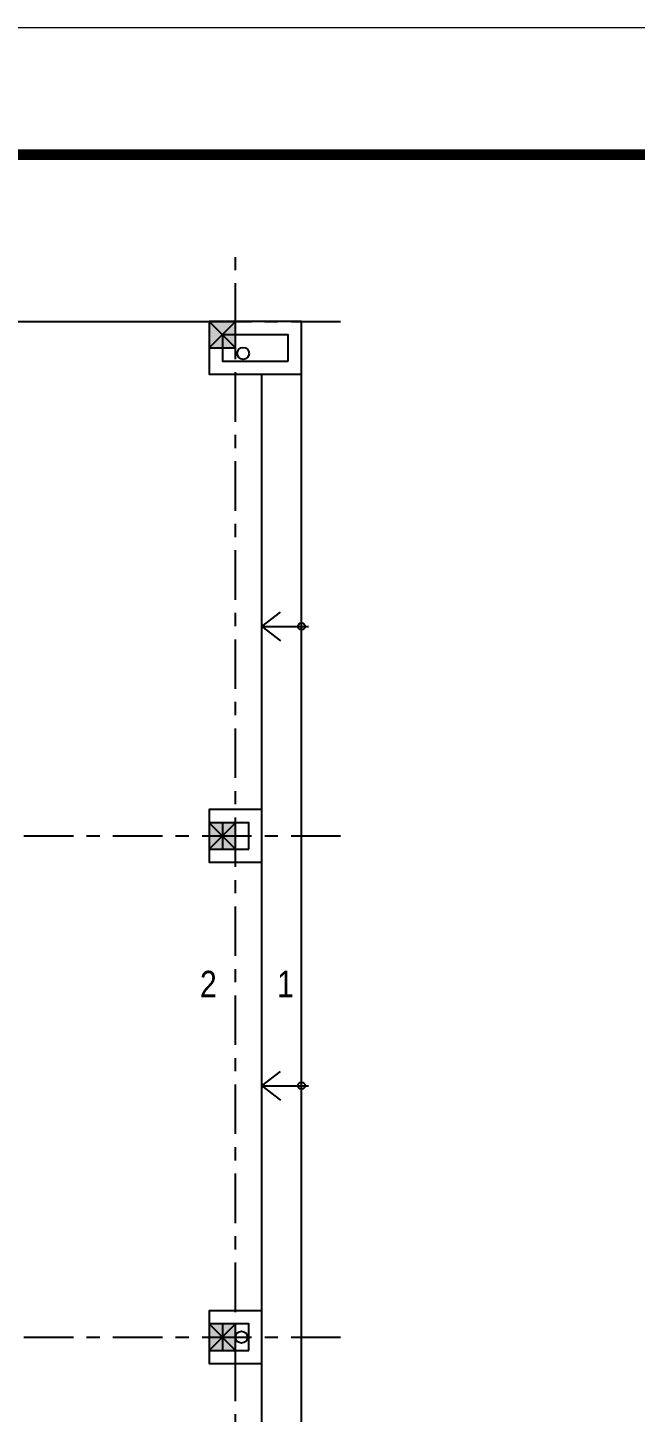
# Model space of a CAD drawing. Header units: millimetres. Extents: x -341 to 79, y 65 to 137.
# Drawn here: x -285.12 to -280.52, y 126.81 to 137.31 of the extents above; entities that cross this region are included whole.
import ezdxf

# ---------------------------------------------------------------- set-up
doc = ezdxf.new("R2010")
doc.units = ezdxf.units.MM
doc.header["$LTSCALE"] = 0.3
doc.header["$MEASUREMENT"] = 0
doc.linetypes.add('CENTER', pattern=[2, 1.25, -0.25, 0.25, -0.25])
doc.layers.get('DEFPOINTS').update_dxf_attribs({"linetype": 'CONTINUOUS', "lineweight": 13})
for name, color, linetype in [('HATCH', 8, 'CONTINUOUS'), ('LAYER 1', 1, 'CONTINUOUS'), ('LAYER1', 1, 'CONTINUOUS'), ('LAYER7', 7, 'CONTINUOUS'), ('LAYER8', 8, 'CONTINUOUS')]:
    doc.layers.add(name, color=color, linetype=linetype)
doc.styles.add('HELVE-KT', font='VHELVCN.TTF')

msp = doc.modelspace()

# ---------------------------------------------------------------- hatches: boundary and pattern name
at = {"layer": 'LAYER8', "lineweight": -2, "ltscale": 0.08}
h = msp.add_hatch(color=256, dxfattribs=at)
h.paths.add_polyline_path([(-283.6484424193557, 134.9824577461551), (-283.7484424193324, 135.0824577462483), (-283.7484424193324, 134.8824577461784)])
h.paths.add_polyline_path([(-283.6484424193557, 134.9824577461551), (-283.7484424193324, 134.8824577461784), (-283.5484424193208, 134.8824577461202)])
h.paths.add_polyline_path([(-283.548442419379, 135.0824577460737), (-283.6484424192975, 134.9824577461551), (-283.5484424193208, 134.8824577461202)])
h.paths.add_polyline_path([(-283.548442419379, 135.0824577461319), (-283.7484424193324, 135.0824577461319), (-283.6484424193557, 134.9824577461551)])
h = msp.add_hatch(color=256, dxfattribs=at)
h.paths.add_polyline_path([(-283.6484424193557, 134.9824577461551), (-283.7484424193324, 135.0824577462483), (-283.7484424193324, 134.8824577461784)])
h.paths.add_polyline_path([(-283.6484424193557, 134.9824577461551), (-283.7484424193324, 134.8824577461784), (-283.5484424193208, 134.8824577461202)])
h.paths.add_polyline_path([(-283.548442419379, 135.0824577460737), (-283.6484424192975, 134.9824577461551), (-283.5484424193208, 134.8824577461202)])
h.paths.add_polyline_path([(-283.548442419379, 135.0824577461319), (-283.7484424193324, 135.0824577461319), (-283.6484424193557, 134.9824577461551)])
h = msp.add_hatch(color=256, dxfattribs=at)
h.paths.add_polyline_path([(-283.6484424193557, 131.1824577461086), (-283.7484424193324, 131.2824577462017), (-283.7484424192742, 131.0824577461319)])
h.paths.add_polyline_path([(-283.6484424192975, 131.1824577461668), (-283.7484424193906, 131.0824577461319), (-283.5484424192626, 131.0824577461319)])
h.paths.add_polyline_path([(-283.5484424193208, 131.2824577461435), (-283.6484424192975, 131.1824577461086), (-283.5484424193208, 131.0824577460737)])
h.paths.add_polyline_path([(-283.5484424193208, 131.2824577461435), (-283.7484424193906, 131.2824577461435), (-283.6484424193557, 131.1824577461086)])
h = msp.add_hatch(color=256, dxfattribs=at)
h.paths.add_polyline_path([(-283.6484424193557, 131.1824577461086), (-283.7484424193324, 131.2824577462017), (-283.7484424192742, 131.0824577461319)])
h.paths.add_polyline_path([(-283.6484424192975, 131.1824577461668), (-283.7484424193906, 131.0824577461319), (-283.5484424192626, 131.0824577461319)])
h.paths.add_polyline_path([(-283.5484424193208, 131.2824577461435), (-283.6484424192975, 131.1824577461086), (-283.5484424193208, 131.0824577460737)])
h.paths.add_polyline_path([(-283.5484424193208, 131.2824577461435), (-283.7484424193906, 131.2824577461435), (-283.6484424193557, 131.1824577461086)])
h = msp.add_hatch(color=256, dxfattribs=at)
h.paths.add_polyline_path([(-283.6484424193557, 127.3824577461784), (-283.7484424193324, 127.4824577462716), (-283.7484424193324, 127.2824577461435)])
h.paths.add_polyline_path([(-283.6484424193557, 127.3824577461784), (-283.7484424193324, 127.2824577462017), (-283.5484424193208, 127.2824577462017)])
h.paths.add_polyline_path([(-283.5484424193208, 127.4824577461551), (-283.6484424193557, 127.3824577461202), (-283.5484424192626, 127.2824577460853)])
h.paths.add_polyline_path([(-283.5484424193208, 127.4824577461551), (-283.7484424193906, 127.4824577461551), (-283.6484424192393, 127.3824577462366)])
h = msp.add_hatch(color=256, dxfattribs=at)
h.paths.add_polyline_path([(-283.6484424193557, 127.3824577461784), (-283.7484424193324, 127.4824577462716), (-283.7484424193324, 127.2824577461435)])
h.paths.add_polyline_path([(-283.6484424193557, 127.3824577461784), (-283.7484424193324, 127.2824577462017), (-283.5484424193208, 127.2824577462017)])
h.paths.add_polyline_path([(-283.5484424193208, 127.4824577461551), (-283.6484424193557, 127.3824577461202), (-283.5484424192626, 127.2824577460853)])
h.paths.add_polyline_path([(-283.5484424193208, 127.4824577461551), (-283.7484424193906, 127.4824577461551), (-283.6484424192393, 127.3824577462366)])

# ---------------------------------------------------------------- linework, layer by layer
at = {"layer": 'DEFPOINTS', "linetype": 'Continuous', "ltscale": 0.08}
msp.add_lwpolyline([(-299.2157092974019, 107.6100541906637), (-257.2157092974019, 107.6100541906637), (-257.2157092974019, 137.3100541906753), (-299.2157092974019, 137.3100541906753)], close=True, dxfattribs=at)
at = {"layer": 'HATCH', "linetype": 'CENTER'}
for points in [[(-283.5484424193208, 110.6978511236813), (-283.5484424193208, 135.5709000436329)], [(-295.2773880989196, 135.0824577461319), (-282.6696929941616, 135.0824577461319)], [(-295.2773880989196, 131.1824577461086), (-282.6696929941616, 131.1824577461086)], [(-295.2773880989196, 127.3824577461784), (-282.6696929941616, 127.3824577461784)]]:
    msp.add_lwpolyline(points, dxfattribs=at)
at = {"layer": 'LAYER 1', "ltscale": 5}
for points in [[(-283.3484424193092, 132.7711976326975), (-283.2082077439634, 132.8798052705681)], [(-283.3484424192946, 132.7711976326975), (-282.9946617445174, 132.7711976326975)], [(-283.3484424193092, 132.7711976326975), (-283.2082077439634, 132.6625899948269)], [(-283.3484424193092, 129.2890237472458), (-283.2082077439634, 129.3976313851164)], [(-283.3484424192946, 129.2890237472458), (-282.9946617445174, 129.2890237472458)], [(-283.3484424193092, 129.2890237472458), (-283.2082077439634, 129.1804161093752)]]:
    msp.add_lwpolyline(points, dxfattribs=at)
for centre, radius in [((-283.490535053971, 134.8407176296898), 0.045), ((-283.0484424193208, 132.7711976326975), 0.02634927333565429), ((-283.0484424193208, 129.2890237472458), 0.02634927333565429), ((-283.5034424193225, 127.3824577461202), 0.045)]:
    msp.add_circle(centre, radius, dxfattribs=at)
at = {"layer": 'LAYER7', "linetype": 'Continuous', "const_width": 0.08}
msp.add_lwpolyline([(-258.2157092974019, 136.3475073742304), (-297.415709297399, 136.3475073742304), (-297.415709297399, 108.5726010071668), (-258.2157092974019, 108.5726010071668)], close=True, dxfattribs=at)
at = {"layer": 'LAYER8', "lineweight": -2, "ltscale": 0.08}
for p, q in [((-285.3484424193092, 135.0824577461319), (-283.5484424193208, 135.0824577461319)), ((-283.7484424193324, 134.8824577461784), (-283.5484424193208, 135.0824577461319)), ((-283.7484424193324, 135.0824577461319), (-283.5484424193208, 134.8824577461784)), ((-283.7484424193324, 134.8824577461784), (-283.5484424193208, 135.0824577461319)), ((-283.7484424193324, 135.0824577461319), (-283.5484424193208, 134.8824577461784)), ((-283.0484424193208, 112.5824577461319), (-283.0484424193208, 135.0824577461319)), ((-283.3484424193092, 112.9824577460969), (-283.3484424193092, 134.6824577461668)), ((-283.7484424193324, 131.0824577461319), (-283.5484424193208, 131.2824577461435)), ((-283.7484424193324, 131.2824577461435), (-283.5484424193208, 131.0824577461319)), ((-283.7484424193324, 131.0824577461319), (-283.5484424193208, 131.2824577461435)), ((-283.7484424193324, 131.2824577461435), (-283.5484424193208, 131.0824577461319)), ((-283.7484424193324, 127.2824577462017), (-283.5484424193208, 127.4824577461551)), ((-283.7484424193324, 127.4824577461551), (-283.5484424193208, 127.2824577462017)), ((-283.7484424193324, 127.2824577462017), (-283.5484424193208, 127.4824577461551)), ((-283.7484424193324, 127.4824577461551), (-283.5484424193208, 127.2824577462017))]:
    msp.add_line(p, q, dxfattribs=at)
for points in [[(-283.5484424193208, 134.8824577461784), (-283.5484424193208, 135.0824577461319), (-283.7484424193324, 135.0824577461319), (-283.7484424193324, 134.8824577461784)], [(-283.5484424193208, 134.8824577461784), (-283.5484424193208, 135.0824577461319), (-283.7484424193324, 135.0824577461319), (-283.7484424193324, 134.8824577461784)], [(-283.0484424193208, 134.6824577461668), (-283.0484424193208, 135.0824577461319), (-283.7484424193324, 135.0824577461319), (-283.7484424193324, 134.6824577461668)], [(-283.1484424192975, 134.7824577461435), (-283.1484424192975, 134.9824577461551), (-283.6484424193557, 134.9824577461551), (-283.6484424193557, 134.7824577461435)], [(-283.3484424193092, 130.9824577461551), (-283.3484424193092, 131.3824577461202), (-283.7484424193324, 131.3824577461202), (-283.7484424193324, 130.9824577461551)], [(-283.5484424193208, 131.0824577461319), (-283.5484424193208, 131.2824577461435), (-283.7484424193324, 131.2824577461435), (-283.7484424193324, 131.0824577461319)], [(-283.5484424193208, 131.0824577461319), (-283.5484424193208, 131.2824577461435), (-283.7484424193324, 131.2824577461435), (-283.7484424193324, 131.0824577461319)], [(-283.4484424192859, 131.0824577461319), (-283.4484424192859, 131.2824577460853), (-283.6484424193557, 131.2824577460853), (-283.6484424193557, 131.0824577461319)], [(-283.3484424193092, 127.1824577461668), (-283.3484424193092, 127.5824577461319), (-283.7484424193324, 127.5824577461319), (-283.7484424193324, 127.1824577461668)], [(-283.5484424193208, 127.2824577462017), (-283.5484424193208, 127.4824577461551), (-283.7484424193324, 127.4824577461551), (-283.7484424193324, 127.2824577462017)], [(-283.5484424193208, 127.2824577462017), (-283.5484424193208, 127.4824577461551), (-283.7484424193324, 127.4824577461551), (-283.7484424193324, 127.2824577462017)], [(-283.4484424192859, 127.2824577462017), (-283.4484424192859, 127.4824577461551), (-283.6484424193557, 127.4824577461551), (-283.6484424193557, 127.2824577462017)]]:
    msp.add_lwpolyline(points, close=True, dxfattribs=at)

# ---------------------------------------------------------------- texts
at = {"layer": 'LAYER1', "linetype": 'Continuous', "ltscale": 0.05, "char_height": 0.2, "width": 3.718548273601646, "attachment_point": 7, "style": 'HELVE-KT'}
for s, insert in [('2', (-283.8182261923073, 129.9598802992734)), ('1', (-283.234699416384, 129.9598802992734))]:
    msp.add_mtext(s, dxfattribs=dict(at, insert=insert))

doc.saveas('drawing.dxf')
